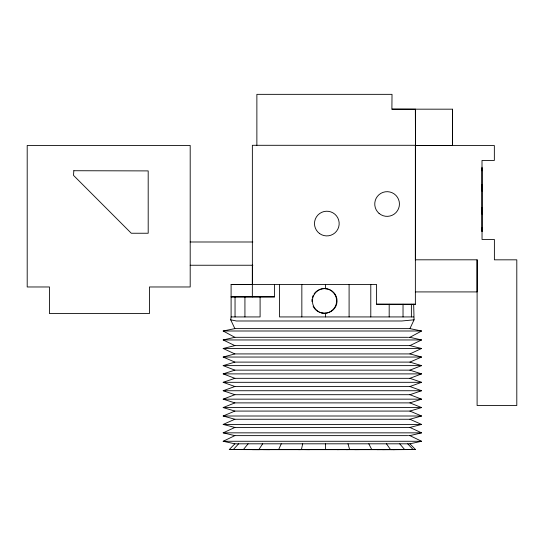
<?xml version="1.0" encoding="UTF-8"?>
<svg xmlns="http://www.w3.org/2000/svg" width="544" height="544" viewBox="0 0 544 544"><rect width="100%" height="100%" fill="white"/><g stroke="black" fill="none" stroke-linecap="round" stroke-linejoin="round"><path stroke-width="0.82" d="M190.196 241.992L190.196 145.445L27.2 145.472L27.2 286.974L49.463 286.974L49.443 313.562L149.444 313.562L149.437 286.974L190.196 286.974L190.196 241.992L252.838 241.992M252.368 265.241L252.341 296.908L231.105 296.908M256.87 145.289L256.877 94.343L392.02 94.343L391.891 109.167L452.424 109.181L452.472 145.5L415.426 145.54L415.378 109.215L392.027 109.16M252.341 296.908L274.591 296.854L274.591 284.505M389.184 316.934L389.191 304.259L376.598 304.225L376.598 284.505L231.098 284.505L231.105 316.934L230.704 319.818L234.858 328.617L409.911 328.617L421.593 330.997L409.911 337.314L408.456 337.314M403.029 316.934L403.036 304.259M411.38 316.934L411.38 304.259M409.911 328.617L414.066 319.818L413.664 304.259M477.102 259.808L477.102 405.511L516.8 405.511L516.8 259.828L494.387 259.828L494.387 239.482L482.038 239.469L482.004 160.446L494.353 160.439L494.346 145.527L415.439 145.54L415.358 259.814L477.102 259.808L477.102 291.917L415.364 291.917M482.011 227.807L482.011 231.363L482.011 167.226M482.011 214.057L482.011 207.529M482.011 191.06L482.011 184.532M482.011 170.782L482.011 168.422M322.164 312.99C327.502 314.112 333.214 311.372 335.723 306.53A12.226 12.056 90 0 0 335.09 294.202C332.921 291.101 329.412 288.776 325.564 288.701L325.577 284.505M302.688 443.809L301.43 449.562L309.638 449.657M278.65 449.562L281.268 443.809M258.856 449.562L262.657 443.809M243.386 449.562L248.112 443.809M233.294 449.562L238.632 443.809M259.461 449.657L229.282 449.562L234.858 443.809L409.911 443.809L421.593 441.272L409.911 435.628L408.456 435.628M409.911 378.332L421.593 382.316L409.911 386.512L234.858 386.512L223.176 382.316L234.858 378.332L409.911 378.332L421.593 373.891L409.911 370.144L234.858 370.144L223.176 365.622L234.858 362.107L409.911 362.107L421.593 357.041L409.911 353.92L234.858 353.92L223.176 348.493L234.858 345.617L409.911 345.617L421.593 339.952L409.911 337.314M234.858 443.809L223.176 441.272L234.858 435.628L407.721 435.628M409.911 353.92L421.593 348.493L409.911 345.617M234.858 435.628L223.176 432.847L234.858 427.441L409.911 427.441L421.593 424.429L409.911 419.254L234.858 419.254L223.176 416.004L234.858 411.074L409.911 411.074L421.593 407.578L409.911 402.886L234.858 402.886L223.176 399.16L234.858 394.699L409.911 394.699L421.593 390.735L409.911 386.512M234.858 427.441L223.176 424.429L234.858 419.254M234.858 411.074L223.176 407.578L234.858 402.886M409.911 370.144L421.593 365.622L409.911 362.107M234.858 394.699L223.176 390.735L234.858 386.512M234.858 378.332L223.176 373.891L234.858 370.144M409.911 402.886L421.593 399.16L409.911 394.699M409.911 419.254L421.593 416.004L409.911 411.074M234.858 362.107L223.176 357.041L234.858 353.92M409.911 435.628L421.593 432.847L409.911 427.441M234.858 345.617L223.176 339.952L234.858 337.314L407.721 337.314M234.858 337.314L223.176 330.997L234.858 328.617M346.426 449.657L349.629 449.562L347.997 443.809M337.158 449.657L339.476 449.623M354.776 449.657L359.638 449.616M377.033 449.657L390.524 449.562L386.444 443.809M390.796 449.657L411.475 449.562M382.541 449.657L390.735 449.616M393.278 449.657L415.487 449.562L409.911 443.809M231.098 284.56L252.368 284.505L252.362 145.296L415.446 145.296L415.378 109.215M190.196 265.248L252.838 265.241M231.105 296.854L274.591 296.854M389.191 304.259L415.371 304.259L415.358 145.296M231.105 316.934L260.1 316.934L260.093 296.854M413.664 316.934L279.507 316.934L279.507 284.505M414.066 319.818L401.798 320.987L236.375 320.987L230.704 319.818M223.176 330.997L421.593 330.997M223.176 339.952L421.593 339.952M223.176 348.493L421.593 348.493M223.176 357.041L421.593 357.041M223.176 365.622L421.593 365.622M223.176 373.891L421.593 373.891M223.176 382.316L421.593 382.316M223.176 390.735L421.593 390.735M223.176 399.16L421.593 399.16M223.176 407.578L421.593 407.578M223.176 416.004L421.593 416.004M223.176 424.429L421.593 424.429M223.176 432.847L421.593 432.847M223.176 441.272L421.593 441.272M229.282 449.562L415.487 449.562M252.341 449.657L394.454 449.657M376.598 304.225L415.358 304.266M263.228 449.616L269.763 449.657M298.132 449.616L300.376 449.657M325.564 288.701L324.108 288.585A12.362 12.308 90 0 0 322.15 313.024M407.721 443.809L413.161 449.562M399.718 443.809L404.641 449.562M368.798 443.809L371.756 449.562M325.448 443.809L325.638 449.562M325.475 313.249L325.577 316.934M452.418 109.181L452.452 145.5M370.79 284.505L370.79 316.934M349.092 284.505L349.092 316.934M301.845 284.505L301.845 316.934M244.929 296.854L244.929 316.934M235.042 296.854L235.042 316.934M315.676 292.067A12.349 12.349 0 0 1 331.942 291.224A12.349 12.349 0 0 1 334.893 307.238A12.349 12.349 0 0 1 319.396 312.256M318.668 311.909A12.349 12.349 0 0 1 313.133 306.218M311.957 301.546A12.349 12.349 0 0 1 312.066 299.125M312.406 297.554A12.349 12.349 0 0 1 313.29 295.297M314.119 293.91A12.349 12.349 0 0 1 315.119 292.645M73.814 170.728L73.528 175.386L131.288 233.247L148.199 233.24L148.192 170.904L73.814 170.728M319.682 233.634A12.349 12.349 0 0 0 339.123 224.72A12.349 12.349 0 0 0 321.688 212.344A12.349 12.349 0 0 0 319.682 233.634M379.073 213.404A12.349 12.349 0 0 0 399.235 206.278A12.349 12.349 0 0 0 382.983 192.379A12.349 12.349 0 0 0 379.073 213.404"/></g></svg>
